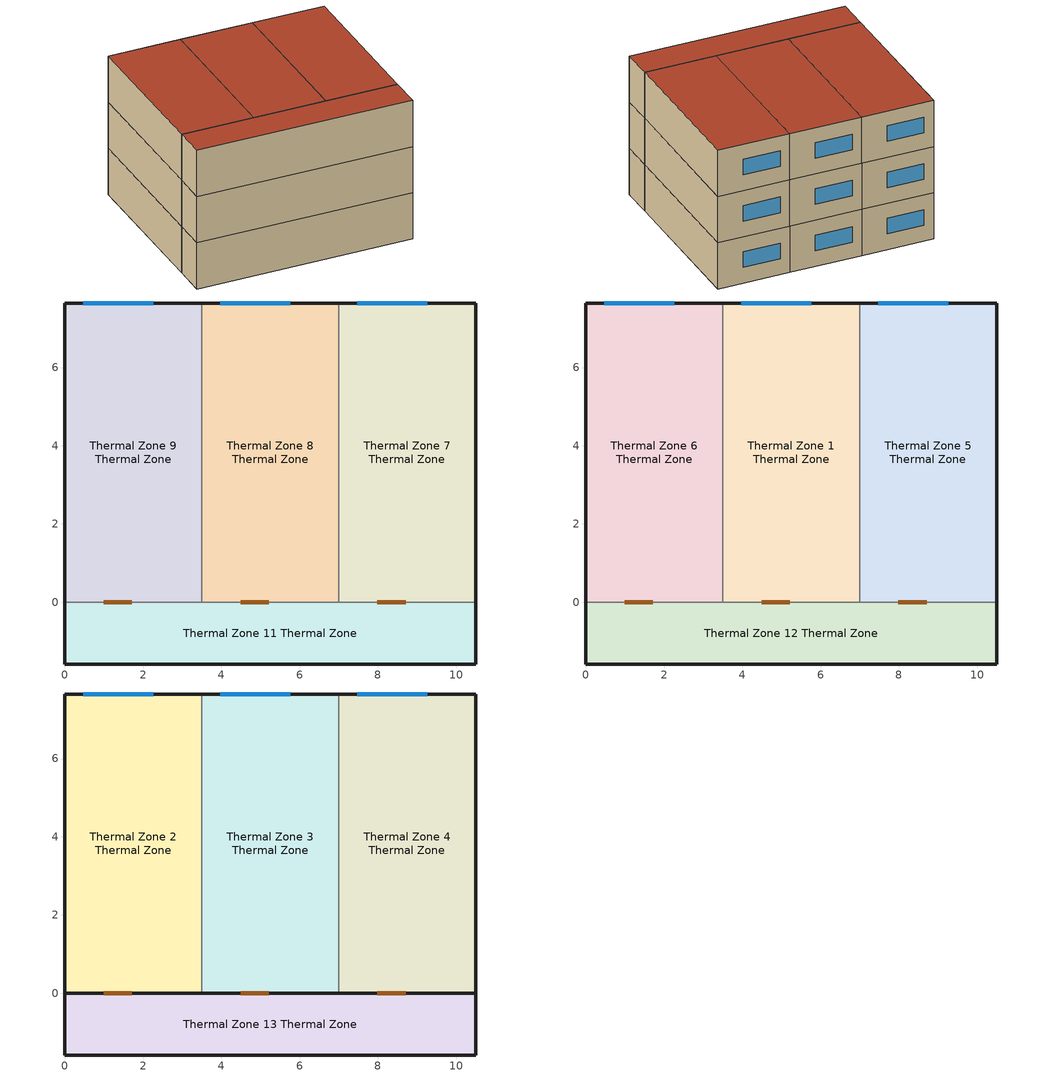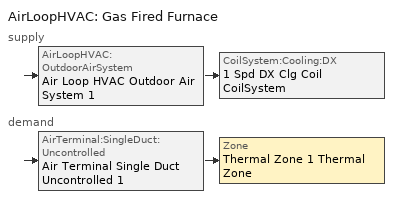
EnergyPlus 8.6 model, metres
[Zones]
Thermal Zone 11 Thermal Zone
 floor ground (ExtSlabCarpet 4in ClimateZone 1-8): 10.5,0 10.5,-1.58 0,-1.58 0,0 z0
 wall outside (ASHRAE 189.1-2009 ExtWall Mass ClimateZone 5): 0,0 0,-1.58 10.5,-1.58 z0:2.35
 wall outside (Interior Wall): 10.5,-1.58 10.5,0 z0:2.35
 wall to Thermal Zone 9 Thermal Zone (Interior Wall): 3.5,0 0,0 z0:2.35
 wall to Thermal Zone 8 Thermal Zone (Interior Wall): 7,0 3.5,0 z0:2.35
 wall to Thermal Zone 7 Thermal Zone (Interior Wall): 10.5,0 7,0 z0:2.35
 door inside (Interior Door): 1.71,0 0.99,0 z0:1.76
 door inside (Exterior Door Reversed): 5.21,0 4.49,0 / 8.71,0 7.99,0 z0:1.76
Thermal Zone 7 Thermal Zone
 floor ground (ExtSlabCarpet 4in ClimateZone 1-8): 10.5,7.65 10.5,0 7,0 7,7.65 z0
 wall outside (ASHRAE 189.1-2009 ExtWall Mass ClimateZone 1): 10.5,0 10.5,7.65 7,7.65 z0:2.35
 wall to Thermal Zone 8 Thermal Zone (Interior Wall): 7,7.65 7,0 z0:2.35
 window (ASHRAE 189.1-2009 ExtWindow ClimateZone 1): 9.26,7.65 7.47,7.65 z0.8:1.59
Thermal Zone 8 Thermal Zone
 floor ground (ExtSlabCarpet 4in ClimateZone 1-8): 7,7.65 7,0 3.5,0 3.5,7.65 z0
 wall outside (ASHRAE 189.1-2009 ExtWall Mass ClimateZone 1): 7,7.65 3.5,7.65 z0:2.35
 wall to Thermal Zone 9 Thermal Zone (Interior Wall): 3.5,7.65 3.5,0 z0:2.35
 window (ASHRAE 189.1-2009 ExtWindow ClimateZone 1): 5.76,7.65 3.97,7.65 z0.8:1.59
Thermal Zone 9 Thermal Zone
 floor ground (ExtSlabCarpet 4in ClimateZone 1-8): 3.5,7.65 3.5,0 0,0 0,7.65 z0
 wall outside (ASHRAE 189.1-2009 ExtWall Mass ClimateZone 1): 3.5,7.65 0,7.65 0,0 z0:2.35
 window (ASHRAE 189.1-2009 ExtWindow ClimateZone 1): 2.26,7.65 0.47,7.65 z0.8:1.59
Thermal Zone 1 Thermal Zone
 floor to Thermal Zone 8 Thermal Zone (Interior Floor): 7,7.65 7,0 3.5,0 3.5,7.65 z2.35
 wall outside (ASHRAE 189.1-2009 ExtWall Mass ClimateZone 1): 7,7.65 3.5,7.65 z2.35:4.7
 wall to Thermal Zone 6 Thermal Zone (Interior Wall): 3.5,7.65 3.5,0 z2.35:4.7
 wall to Thermal Zone 5 Thermal Zone (Interior Wall): 7,0 7,7.65 z2.35:4.7
 wall to Thermal Zone 12 Thermal Zone (Interior Wall): 3.5,0 7,0 z2.35:4.7
 window (ASHRAE 189.1-2009 ExtWindow ClimateZone 1): 5.76,7.65 3.97,7.65 z3.15:3.94
 door inside (Exterior Door): 4.49,0 5.21,0 z2.35:4.11
Thermal Zone 12 Thermal Zone
 floor to Thermal Zone 11 Thermal Zone (Interior Floor): 10.5,0 10.5,-1.58 0,-1.58 0,0 z2.35
 wall outside (ASHRAE 189.1-2009 ExtWall Mass ClimateZone 5): 0,0 0,-1.58 10.5,-1.58 10.5,0 z2.35:4.7
 wall to Thermal Zone 6 Thermal Zone (Interior Wall): 3.5,0 0,0 z2.35:4.7
 wall to Thermal Zone 5 Thermal Zone (Interior Wall): 10.5,0 7,0 z2.35:4.7
 door inside (Interior Door): 1.71,0 0.99,0 z2.35:4.11
 door inside (Exterior Door Reversed): 8.71,0 7.99,0 z2.35:4.11
Thermal Zone 5 Thermal Zone
 floor to Thermal Zone 7 Thermal Zone (Interior Floor): 10.5,7.65 10.5,0 7,0 7,7.65 z2.35
 wall outside (ASHRAE 189.1-2009 ExtWall Mass ClimateZone 1): 10.5,7.65 7,7.65 z2.35:4.7
 wall outside (Interior Wall): 10.5,0 10.5,7.65 z2.35:4.7
 window (ASHRAE 189.1-2009 ExtWindow ClimateZone 1): 9.26,7.65 7.47,7.65 z3.15:3.94
Thermal Zone 6 Thermal Zone
 floor to Thermal Zone 9 Thermal Zone (Interior Floor): 3.5,7.65 3.5,0 0,0 0,7.65 z2.35
 wall outside (ASHRAE 189.1-2009 ExtWall Mass ClimateZone 5): 3.5,7.65 0,7.65 0,0 z2.35:4.7
 window (ASHRAE 189.1-2009 ExtWindow ClimateZone 4-5): 2.26,7.65 0.47,7.65 z3.15:3.94
Thermal Zone 13 Thermal Zone
 floor to Thermal Zone 12 Thermal Zone (Interior Floor): 10.5,0 10.5,-1.58 0,-1.58 0,0 z4.7
 wall outside (ASHRAE 189.1-2009 ExtWall Mass ClimateZone 5): 0,0 0,-1.58 10.5,-1.58 10.5,0 z4.7:7.05
 wall outside (Interior Wall): 10.5,0 0,0 z4.7:7.05
 wall to Thermal Zone 2 Thermal Zone (Interior Wall): 3.5,0 0,0 z4.7:7.05
 wall to Thermal Zone 3 Thermal Zone (Interior Wall): 7,0 3.5,0 z4.7:7.05
 wall to Thermal Zone 4 Thermal Zone (ASHRAE 189.1-2009 ExtWall Mass ClimateZone 1 Reversed): 10.5,0 7,0 z4.7:7.05
 door inside (Interior Door): 1.71,0 0.99,0 z4.7:6.46
 door inside (Exterior Door Reversed): 5.21,0 4.49,0 / 8.71,0 7.99,0 z4.7:6.46
 roof outside (Interior Ceiling): 10.5,-1.58 10.5,0 0,0 0,-1.58 z7.05
Thermal Zone 2 Thermal Zone
 floor to Thermal Zone 6 Thermal Zone (Interior Floor): 3.5,7.65 3.5,0 0,0 0,7.65 z4.7
 wall outside (ASHRAE 189.1-2009 ExtWall Mass ClimateZone 1): 3.5,7.65 0,7.65 0,0 z4.7:7.05
 wall to Thermal Zone 3 Thermal Zone (Interior Wall): 3.5,0 3.5,7.65 z4.7:7.05
 window (ASHRAE 189.1-2009 ExtWindow ClimateZone 1): 2.26,7.65 0.47,7.65 z5.5:6.29
 roof outside (Interior Ceiling): 3.5,0 3.5,7.65 0,7.65 0,0 z7.05
Thermal Zone 3 Thermal Zone
 floor to Thermal Zone 1 Thermal Zone (Interior Floor): 7,7.65 7,0 3.5,0 3.5,7.65 z4.7
 wall outside (ASHRAE 189.1-2009 ExtWall Mass ClimateZone 1): 7,7.65 3.5,7.65 z4.7:7.05
 wall to Thermal Zone 4 Thermal Zone (Interior Wall): 7,0 7,7.65 z4.7:7.05
 window (ASHRAE 189.1-2009 ExtWindow ClimateZone 1): 5.76,7.65 3.97,7.65 z5.5:6.29
 roof outside (Interior Ceiling): 7,0 7,7.65 3.5,7.65 3.5,0 z7.05
Thermal Zone 4 Thermal Zone
 floor to Thermal Zone 5 Thermal Zone (Interior Floor): 10.5,7.65 10.5,0 7,0 7,7.65 z4.7
 wall outside (ASHRAE 189.1-2009 ExtWall Mass ClimateZone 1): 10.5,0 10.5,7.65 7,7.65 z4.7:7.05
 window (ASHRAE 189.1-2009 ExtWindow ClimateZone 1): 9.26,7.65 7.47,7.65 z5.5:6.29
 roof outside (Interior Ceiling): 10.5,0 10.5,7.65 7,7.65 7,0 z7.05
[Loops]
AirLoopHVAC 'Gas Fired Furnace'
 supply: AirLoopHVAC:OutdoorAirSystem 'Air Loop HVAC Outdoor Air System 1' > CoilSystem:Cooling:DX '1 Spd DX Clg Coil CoilSystem'
 demand: AirTerminal:SingleDuct:Uncontrolled 'Air Terminal Single Duct Uncontrolled 1' > Zone 'Thermal Zone 1 Thermal Zone'
[Building]
Building 1
[Site:Location]
TAIPEI: Latitude {deg}=25.07; Longitude {deg}=121.55; Time Zone {hr}=8; Elevation {m}=6
[SizingPeriod:DesignDay] Day of Month=21; Dry-Bulb Temperature Range Modifier Type=DefaultMultipliers; Barometric Pressure {Pa}=101253; Rain Indicator=No; Snow Indicator=No; Daylight Saving Time Indicator=No
Name | Month | Day Type | Maximum Dry-Bulb Temperature {C} | Daily Dry-Bulb Temperature Range {deltaC} | Humidity Condition Type | Wetbulb or DewPoint at Maximum Dry-Bulb {C} | Wind Speed {m/s} | Wind Direction {deg} | Solar Model Indicator | ASHRAE Clear Sky Optical Depth for Beam Irradiance (taub) | ASHRAE Clear Sky Optical Depth for Diffuse Irradiance (taud) | Enthalpy at Maximum Dry-Bulb {J/kg} | Sky Clearness
TAIPEI Ann Clg .4% Condns DB=>MWB | 7 | SummerDesignDay | 34.9 | 7.2 | Wetbulb | 26.8 | 5 | 270 | ASHRAETau | 0.538 | 1.93
TAIPEI Ann Clg .4% Condns DP=>MDB | 7 | SummerDesignDay | 30.5 | 7.2 | Dewpoint | 27 | 5 | 270 | ASHRAETau | 0.538 | 1.93
TAIPEI Ann Clg .4% Condns Enth=>MDB | 7 | SummerDesignDay | 32.9 | 7.2 | Enthalpy |  | 5 | 270 | ASHRAETau | 0.538 | 1.93 | 89800
TAIPEI Ann Clg .4% Condns WB=>MDB | 7 | SummerDesignDay | 32.7 | 7.2 | Wetbulb | 28 | 5 | 270 | ASHRAETau | 0.538 | 1.93
TAIPEI Ann Htg 99.6% Condns DB | 1 | WinterDesignDay | 9 | 0 | Wetbulb | 9 | 1.8 | 90 | ASHRAEClearSky |  |  |  | 0
TAIPEI Ann Htg Wind 99.6% Condns WS=>MCDB | 1 | WinterDesignDay | 17.3 | 0 | Wetbulb | 17.3 | 9 | 90 | ASHRAEClearSky |  |  |  | 0
TAIPEI Ann Hum_n 99.6% Condns DP=>MCDB | 1 | WinterDesignDay | 11.4 | 0 | Dewpoint | 3.8 | 1.8 | 90 | ASHRAEClearSky |  |  |  | 0
[Material] Thermal Absorptance=0.9
Name | Roughness | Thickness {m} | Conductivity {W/m-K} | Density {kg/m3} | Specific Heat {J/kg-K} | Solar Absorptance | Visible Absorptance
1/2IN Gypsum | Smooth | 0.0127 | 0.16 | 784.9 | 830 | 0.4 | 0.4
1IN Stucco | Smooth | 0.0253 | 0.6918 | 1858 | 837 | 0.92 | 0.92
8IN Concrete HW | MediumRough | 0.2033 | 1.7296 | 2243 | 837 | 0.65 | 0.65
F08 Metal surface | Smooth | 0.0008 | 45.28 | 7824 | 500 | 0.7 | 0.7
F16 Acoustic tile | MediumSmooth | 0.0191 | 0.06 | 368 | 590 | 0.3 | 0.3
G01a 19mm gypsum board | MediumSmooth | 0.019 | 0.16 | 800 | 1090 | 0.4 | 0.4
G05 25mm wood | MediumSmooth | 0.0254 | 0.15 | 608 | 1630 | 0.5 | 0.5
I01 25mm insulation board | MediumRough | 0.0254 | 0.03 | 43 | 1210 | 0.6 | 0.6
M11 100mm lightweight concrete | MediumRough | 0.1016 | 0.53 | 1280 | 840 | 0.5 | 0.5
MAT-CC05 4 HW CONCRETE | Rough | 0.1016 | 1.311 | 2240 | 836.8 | 0.85 | 0.85
Wall Insulation [31] | MediumRough | 0.0337 | 0.0432 | 91 | 837 | 0.5 | 0.5
Wall Insulation [40] | MediumRough | 0.0794 | 0.0432 | 91 | 837 | 0.5 | 0.5
[Material:AirGap]
Name | Thermal Resistance {m2-K/W}
F04 Wall air space resistance | 0.15
F05 Ceiling air space resistance | 0.18
[Material:NoMass]
CP02 CARPET PAD: Roughness=Smooth; Thermal Resistance {m2-K/W}=0.1; Thermal Absorptance=0.9; Solar Absorptance=0.8; Visible Absorptance=0.8
[WindowMaterial:Glazing] Optical Data Type=SpectralAverage; Thickness {m}=0.003; Back Side Solar Reflectance at Normal Incidence=0; Back Side Visible Reflectance at Normal Incidence=0; Infrared Transmittance at Normal Incidence=0; Dirt Correction Factor for Solar and Visible Transmittance=1; Solar Diffusing=No
Name | Solar Transmittance at Normal Incidence | Front Side Solar Reflectance at Normal Incidence | Visible Transmittance at Normal Incidence | Front Side Visible Reflectance at Normal Incidence | Front Side Infrared Hemispherical Emissivity | Back Side Infrared Hemispherical Emissivity | Conductivity {W/m-K}
Theoretical Glass [167] | 0.2374 | 0.7126 | 0.2512 | 0.6988 | 0.985 | 0.985 | 2.1073
Theoretical Glass [207] | 0.3311 | 0.6189 | 0.44 | 0.51 | 0.9 | 0.9 | 0.0133
[Construction]
ASHRAE 189.1-2009 ExtWall Mass ClimateZone 1: 1IN Stucco, 8IN Concrete HW, Wall Insulation [31], 1/2IN Gypsum
ASHRAE 189.1-2009 ExtWall Mass ClimateZone 1 Reversed: 1/2IN Gypsum, Wall Insulation [31], 8IN Concrete HW, 1IN Stucco
ASHRAE 189.1-2009 ExtWall Mass ClimateZone 5: 1IN Stucco, 8IN Concrete HW, Wall Insulation [40], 1/2IN Gypsum
ASHRAE 189.1-2009 ExtWindow ClimateZone 1: Theoretical Glass [167]
ASHRAE 189.1-2009 ExtWindow ClimateZone 4-5: Theoretical Glass [207]
Exterior Door: F08 Metal surface, I01 25mm insulation board
Exterior Door Reversed: I01 25mm insulation board, F08 Metal surface
ExtSlabCarpet 4in ClimateZone 1-8: MAT-CC05 4 HW CONCRETE, CP02 CARPET PAD
Interior Ceiling: M11 100mm lightweight concrete, F05 Ceiling air space resistance, F16 Acoustic tile
Interior Door: G05 25mm wood
Interior Floor: F16 Acoustic tile, F05 Ceiling air space resistance, M11 100mm lightweight concrete
Interior Wall: G01a 19mm gypsum board, F04 Wall air space resistance, G01a 19mm gypsum board
[Zone]
Thermal Zone 1 Thermal Zone; Thermal Zone 11 Thermal Zone; Thermal Zone 12 Thermal Zone; Thermal Zone 13 Thermal Zone; Thermal Zone 2 Thermal Zone; Thermal Zone 3 Thermal Zone; Thermal Zone 4 Thermal Zone; Thermal Zone 5 Thermal Zone; Thermal Zone 6 Thermal Zone; Thermal Zone 7 Thermal Zone; Thermal Zone 8 Thermal Zone; Thermal Zone 9 Thermal Zone
[ZoneInfiltration:DesignFlowRate] Design Flow Rate Calculation Method=Flow/ExteriorArea; Flow per Exterior Surface Area {m3/s-m2}=0.00030226
Name | Zone or ZoneList | Schedule
189.1-2009 - Office - IT_Room - CZ1-3 Infiltration 2 | Thermal Zone 1 Thermal Zone | Office Infil Quarter On 1
189.1-2009 - Office - IT_Room - CZ1-3 Infiltration 9 | Thermal Zone 2 Thermal Zone | Office Infil Quarter On 3
189.1-2009 - Office - IT_Room - CZ1-3 Infiltration 10 | Thermal Zone 3 Thermal Zone | Office Infil Quarter On 4
189.1-2009 - Office - IT_Room - CZ1-3 Infiltration 7 | Thermal Zone 4 Thermal Zone | Office Infil Quarter On 5
189.1-2009 - Office - IT_Room - CZ1-3 Infiltration 8 | Thermal Zone 5 Thermal Zone | Office Infil Quarter On 6
189.1-2009 - Office - IT_Room - CZ1-3 Infiltration 11 | Thermal Zone 6 Thermal Zone | Office Infil Quarter On 7
189.1-2009 - Office - IT_Room - CZ1-3 Infiltration 5 | Thermal Zone 7 Thermal Zone | Office Infil Quarter On 8
189.1-2009 - Office - IT_Room - CZ1-3 Infiltration 4 | Thermal Zone 8 Thermal Zone | Office Infil Quarter On 9
189.1-2009 - Office - IT_Room - CZ1-3 Infiltration 3 | Thermal Zone 9 Thermal Zone | Office Infil Quarter On 10
[ZoneInfiltration:EffectiveLeakageArea] Effective Air Leakage Area {cm2}=100; Stack Coefficient=0.1; Wind Coefficient=0.1
Name | Zone | Schedule
Space Infiltration Effective Leakage Area 1 | Thermal Zone 1 Thermal Zone | Office Infil Quarter On 1
Space Infiltration Effective Leakage Area 8 | Thermal Zone 2 Thermal Zone | Office Infil Quarter On 3
Space Infiltration Effective Leakage Area 9 | Thermal Zone 3 Thermal Zone | Office Infil Quarter On 4
Space Infiltration Effective Leakage Area 6 | Thermal Zone 4 Thermal Zone | Office Infil Quarter On 5
Space Infiltration Effective Leakage Area 7 | Thermal Zone 5 Thermal Zone | Office Infil Quarter On 6
Space Infiltration Effective Leakage Area 10 | Thermal Zone 6 Thermal Zone | Office Infil Quarter On 7
Space Infiltration Effective Leakage Area 4 | Thermal Zone 7 Thermal Zone | Office Infil Quarter On 8
Space Infiltration Effective Leakage Area 3 | Thermal Zone 8 Thermal Zone | Office Infil Quarter On 9
Space Infiltration Effective Leakage Area 2 | Thermal Zone 9 Thermal Zone | Office Infil Quarter On 10
[AirTerminal:SingleDuct:Uncontrolled]
Air Terminal Single Duct Uncontrolled 1: Availability Schedule=Always On Discrete; Maximum Air Flow Rate {m3/s}=AutoSize
[Zone equipment]
Thermal Zone 1 Thermal Zone: Air Terminal Single Duct Uncontrolled 1
[Sizing:Zone]
Thermal Zone 1 Thermal Zone: Zone Cooling Design Supply Air Temperature Input Method=SupplyAirTemperature; Zone Cooling Design Supply Air Temperature {C}=14; Zone Cooling Design Supply Air Temperature Difference {deltaC}=11.11; Zone Heating Design Supply Air Temperature Input Method=SupplyAirTemperature; Zone Heating Design Supply Air Temperature {C}=40; Zone Heating Design Supply Air Temperature Difference {deltaC}=11.11; Zone Cooling Design Supply Air Humidity Ratio {kgWater/kgDryAir}=0.0085; Zone Heating Design Supply Air Humidity Ratio {kgWater/kgDryAir}=0.008; Design Specification Outdoor Air Object=189.1-2009 - Office - IT_Room - CZ1-3 Ventilation; Cooling Design Air Flow Method=DesignDay; Cooling Design Air Flow Rate {m3/s}=0; Cooling Minimum Air Flow per Zone Floor Area {m3/s-m2}=0.000762; Cooling Minimum Air Flow {m3/s}=0; Cooling Minimum Air Flow Fraction=0; Heating Design Air Flow Method=DesignDay; Heating Design Air Flow Rate {m3/s}=0; Heating Maximum Air Flow per Zone Floor Area {m3/s-m2}=0.002032; Heating Maximum Air Flow {m3/s}=0.141576; Heating Maximum Air Flow Fraction=0.3; Design Specification Zone Air Distribution Object=Thermal Zone 1 Thermal Zone Design Spec Zone Air Dist; Account for Dedicated Outdoor Air System=No
[DesignSpecification:ZoneAirDistribution]
Thermal Zone 1 Thermal Zone Design Spec Zone Air Dist: Zone Air Distribution Effectiveness in Cooling Mode=1; Zone Air Distribution Effectiveness in Heating Mode=1
[Controller:MechanicalVentilation]
Controller Mechanical Ventilation 1: Availability Schedule=Always On Discrete; Demand Controlled Ventilation=No; System Outdoor Air Method=ZoneSum; Zone Name 1=Thermal Zone 1 Thermal Zone; Design Specification Outdoor Air Object Name 1=189.1-2009 - Office - IT_Room - CZ1-3 Ventilation; Design Specification Zone Air Distribution Object Name 1=Thermal Zone 1 Thermal Zone Design Spec Zone Air Dist
[DesignSpecification:OutdoorAir]
189.1-2009 - Office - IT_Room - CZ1-3 Ventilation: Outdoor Air Method=Sum; Outdoor Air Flow per Person {m3/s-person}=0; Outdoor Air Flow per Zone Floor Area {m3/s-m2}=0.000254; Outdoor Air Flow per Zone {m3/s}=0; Outdoor Air Flow Air Changes per Hour {1/hr}=0
[AirLoopHVAC]
Gas Fired Furnace: Design Supply Air Flow Rate {m3/s}=AutoSize
[Sizing:System]
Gas Fired Furnace: Type of Load to Size On=Sensible; Design Outdoor Air Flow Rate {m3/s}=Autosize; Central Heating Maximum System Air Flow Ratio=1; Preheat Design Temperature {C}=7; Preheat Design Humidity Ratio {kgWater/kgDryAir}=0.008; Precool Design Temperature {C}=12.8; Precool Design Humidity Ratio {kgWater/kgDryAir}=0.008; Central Cooling Design Supply Air Temperature {C}=12.8; Central Heating Design Supply Air Temperature {C}=40; Type of Zone Sum to Use=NonCoincident; 100% Outdoor Air in Cooling=Yes; 100% Outdoor Air in Heating=Yes; Central Cooling Design Supply Air Humidity Ratio {kgWater/kgDryAir}=0.0085; Central Heating Design Supply Air Humidity Ratio {kgWater/kgDryAir}=0.008; Cooling Supply Air Flow Rate Method=DesignDay; Cooling Supply Air Flow Rate {m3/s}=0; Cooling Supply Air Flow Rate Per Floor Area {m3/s-m2}=0.00996765; Cooling Fraction of Autosized Cooling Supply Air Flow Rate=1; Cooling Supply Air Flow Rate Per Unit Cooling Capacity {m3/s-W}=3.94755e-05; Heating Supply Air Flow Rate Method=DesignDay; Heating Supply Air Flow Rate {m3/s}=0; Heating Supply Air Flow Rate Per Floor Area {m3/s-m2}=0.00996765; Heating Fraction of Autosized Heating Supply Air Flow Rate=1; Heating Fraction of Autosized Cooling Supply Air Flow Rate=1; Heating Supply Air Flow Rate Per Unit Heating Capacity {m3/s-W}=3.15882e-05; System Outdoor Air Method=ZoneSum; Zone Maximum Outdoor Air Fraction=1; Cooling Design Capacity Method=CoolingDesignCapacity; Cooling Design Capacity {W}=Autosize; Cooling Design Capacity Per Floor Area {W/m2}=234.7; Fraction of Autosized Cooling Design Capacity=1; Heating Design Capacity Method=HeatingDesignCapacity; Heating Design Capacity {W}=Autosize; Heating Design Capacity Per Floor Area {W/m2}=157; Fraction of Autosized Heating Design Capacity=1; Central Cooling Capacity Control Method=OnOff
[AvailabilityManager:Scheduled] Schedule=Always On Discrete
Gas Fired Furnace Availability Manager; Air Loop HVAC Outdoor Air System 1 Availability Manager
[Controller:OutdoorAir]
Controller Outdoor Air 1: Minimum Outdoor Air Flow Rate {m3/s}=Autosize; Maximum Outdoor Air Flow Rate {m3/s}=Autosize; Economizer Control Type=NoEconomizer; Economizer Control Action Type=ModulateFlow; Economizer Maximum Limit Dry-Bulb Temperature {C}=28; Economizer Maximum Limit Enthalpy {J/kg}=64000; Economizer Minimum Limit Dry-Bulb Temperature {C}=-100; Lockout Type=NoLockout; Minimum Limit Type=FixedMinimum; Mechanical Ventilation Controller=Controller Mechanical Ventilation 1; High Humidity Control=No; Control High Indoor Humidity Based on Outdoor Humidity Ratio=Yes; Heat Recovery Bypass Control Type=BypassWhenWithinEconomizerLimits
[SetpointManager:SingleZone:Reheat] Control Variable=Temperature; Minimum Supply Air Temperature {C}=-99; Maximum Supply Air Temperature {C}=99; Control Zone=Thermal Zone 1 Thermal Zone
Node 9 OS Default SPM; Setpoint Manager Single Zone Reheat 1
[CoilSystem:Cooling:DX]
1 Spd DX Clg Coil CoilSystem: Availability Schedule=Always On Discrete 1; Cooling Coil=1 Spd DX Clg Coil
[Coil:Cooling:DX:SingleSpeed]
1 Spd DX Clg Coil: Availability Schedule=Always On Discrete 1; Gross Rated Total Cooling Capacity {W}=Autosize; Gross Rated Sensible Heat Ratio=Autosize; Gross Rated Cooling COP {W/W}=3; Rated Air Flow Rate {m3/s}=Autosize; Rated Evaporator Fan Power Per Volume Flow Rate {W/(m3/s)}=773.3; Total Cooling Capacity Function of Temperature Curve=OS:Curve:Biquadratic 1; Total Cooling Capacity Function of Flow Fraction Curve=OS:Curve:Quadratic 1; Energy Input Ratio Function of Temperature Curve=OS:Curve:Biquadratic 2; Energy Input Ratio Function of Flow Fraction Curve=OS:Curve:Quadratic 2; Part Load Fraction Correlation Curve=OS:Curve:Quadratic 3; Condenser Type=AirCooled; Evaporative Condenser Effectiveness=0; Crankcase Heater Capacity {W}=0; Maximum Outdoor Dry-Bulb Temperature for Crankcase Heater Operation {C}=0; Basin Heater Capacity {W/K}=0; Basin Heater Setpoint Temperature {C}=10
[SetpointManager:MixedAir]
Mixed Air Temp 1: Control Variable=Temperature
[Schedule:Constant] Hourly Value=1
Always On Discrete; Always On Discrete 1
[Schedule:Day:Interval]
Office Infil Quarter On Default Schedule 1; Office Infil Quarter On Default Schedule 10; Office Infil Quarter On Default Schedule 3; Office Infil Quarter On Default Schedule 4; Office Infil Quarter On Default Schedule 5; Office Infil Quarter On Default Schedule 6; Office Infil Quarter On Default Schedule 7; Office Infil Quarter On Default Schedule 8; Office Infil Quarter On Default Schedule 9; Office Infil Quarter On Summer Design Day 1; Office Infil Quarter On Summer Design Day 10; Office Infil Quarter On Summer Design Day 3; Office Infil Quarter On Summer Design Day 4; Office Infil Quarter On Summer Design Day 5; Office Infil Quarter On Summer Design Day 6; Office Infil Quarter On Summer Design Day 7; Office Infil Quarter On Summer Design Day 8; Office Infil Quarter On Summer Design Day 9: No, 06:00, 1, 22:00, 0.25, 24:00, 1
Office Infil Quarter On Rule 1 Day Schedule 1; Office Infil Quarter On Rule 1 Day Schedule 10; Office Infil Quarter On Rule 1 Day Schedule 3; Office Infil Quarter On Rule 1 Day Schedule 4; Office Infil Quarter On Rule 1 Day Schedule 5; Office Infil Quarter On Rule 1 Day Schedule 6; Office Infil Quarter On Rule 1 Day Schedule 7; Office Infil Quarter On Rule 1 Day Schedule 8; Office Infil Quarter On Rule 1 Day Schedule 9: No, 24:00, 1
Office Infil Quarter On Rule 2 Day Schedule 1; Office Infil Quarter On Rule 2 Day Schedule 10; Office Infil Quarter On Rule 2 Day Schedule 3; Office Infil Quarter On Rule 2 Day Schedule 4; Office Infil Quarter On Rule 2 Day Schedule 5; Office Infil Quarter On Rule 2 Day Schedule 6; Office Infil Quarter On Rule 2 Day Schedule 7; Office Infil Quarter On Rule 2 Day Schedule 8; Office Infil Quarter On Rule 2 Day Schedule 9; Office Infil Quarter On Winter Design Day 1; Office Infil Quarter On Winter Design Day 10; Office Infil Quarter On Winter Design Day 3; Office Infil Quarter On Winter Design Day 4; Office Infil Quarter On Winter Design Day 5; Office Infil Quarter On Winter Design Day 6; Office Infil Quarter On Winter Design Day 7; Office Infil Quarter On Winter Design Day 8; Office Infil Quarter On Winter Design Day 9: No, 06:00, 1, 18:00, 0.25, 24:00, 1
[Schedule:Week:Daily]
Schedule:Week:Daily {c3227c67-b4ef-4e39-a50d-be6697b2ad5d}: Office Infil Quarter On Default Schedule 1, Office Infil Quarter On Default Schedule 1, Office Infil Quarter On Default Schedule 1, Office Infil Quarter On Default Schedule 1, Office Infil Quarter On Default Schedule 1, Office Infil Quarter On Default Schedule 1, Office Infil Quarter On Rule 2 Day Schedule 1, Office Infil Quarter On Default Schedule 1, Office Infil Quarter On Summer Design Day 1, Office Infil Quarter On Winter Design Day 1, Office Infil Quarter On Default Schedule 1, Office Infil Quarter On Default Schedule 1
Schedule:Week:Daily {c5bc2d1b-b9fb-4e26-9129-534050f88d73}: Office Infil Quarter On Rule 1 Day Schedule 1, Office Infil Quarter On Default Schedule 1, Office Infil Quarter On Default Schedule 1, Office Infil Quarter On Default Schedule 1, Office Infil Quarter On Default Schedule 1, Office Infil Quarter On Default Schedule 1, Office Infil Quarter On Rule 2 Day Schedule 1, Office Infil Quarter On Default Schedule 1, Office Infil Quarter On Summer Design Day 1, Office Infil Quarter On Winter Design Day 1, Office Infil Quarter On Default Schedule 1, Office Infil Quarter On Default Schedule 1
Schedule:Week:Daily {37f00e9b-1cac-4fcf-a134-9d410f942a6d}: Office Infil Quarter On Default Schedule 10, Office Infil Quarter On Default Schedule 10, Office Infil Quarter On Default Schedule 10, Office Infil Quarter On Default Schedule 10, Office Infil Quarter On Default Schedule 10, Office Infil Quarter On Default Schedule 10, Office Infil Quarter On Rule 2 Day Schedule 10, Office Infil Quarter On Default Schedule 10, Office Infil Quarter On Summer Design Day 10, Office Infil Quarter On Winter Design Day 10, Office Infil Quarter On Default Schedule 10, Office Infil Quarter On Default Schedule 10
Schedule:Week:Daily {83cac8d3-2ef8-41bf-b7c0-b10590a4635b}: Office Infil Quarter On Rule 1 Day Schedule 10, Office Infil Quarter On Default Schedule 10, Office Infil Quarter On Default Schedule 10, Office Infil Quarter On Default Schedule 10, Office Infil Quarter On Default Schedule 10, Office Infil Quarter On Default Schedule 10, Office Infil Quarter On Rule 2 Day Schedule 10, Office Infil Quarter On Default Schedule 10, Office Infil Quarter On Summer Design Day 10, Office Infil Quarter On Winter Design Day 10, Office Infil Quarter On Default Schedule 10, Office Infil Quarter On Default Schedule 10
Schedule:Week:Daily {4b63d855-a4eb-4a5d-b6c8-dc7b05a86729}: Office Infil Quarter On Default Schedule 3, Office Infil Quarter On Default Schedule 3, Office Infil Quarter On Default Schedule 3, Office Infil Quarter On Default Schedule 3, Office Infil Quarter On Default Schedule 3, Office Infil Quarter On Default Schedule 3, Office Infil Quarter On Rule 2 Day Schedule 3, Office Infil Quarter On Default Schedule 3, Office Infil Quarter On Summer Design Day 3, Office Infil Quarter On Winter Design Day 3, Office Infil Quarter On Default Schedule 3, Office Infil Quarter On Default Schedule 3
Schedule:Week:Daily {546c5d76-781a-4e12-9e52-0bd74f9d3ac6}: Office Infil Quarter On Rule 1 Day Schedule 3, Office Infil Quarter On Default Schedule 3, Office Infil Quarter On Default Schedule 3, Office Infil Quarter On Default Schedule 3, Office Infil Quarter On Default Schedule 3, Office Infil Quarter On Default Schedule 3, Office Infil Quarter On Rule 2 Day Schedule 3, Office Infil Quarter On Default Schedule 3, Office Infil Quarter On Summer Design Day 3, Office Infil Quarter On Winter Design Day 3, Office Infil Quarter On Default Schedule 3, Office Infil Quarter On Default Schedule 3
Schedule:Week:Daily {ae4c09ac-17c8-4b75-b4e7-9571b6d81fc1}: Office Infil Quarter On Default Schedule 4, Office Infil Quarter On Default Schedule 4, Office Infil Quarter On Default Schedule 4, Office Infil Quarter On Default Schedule 4, Office Infil Quarter On Default Schedule 4, Office Infil Quarter On Default Schedule 4, Office Infil Quarter On Rule 2 Day Schedule 4, Office Infil Quarter On Default Schedule 4, Office Infil Quarter On Summer Design Day 4, Office Infil Quarter On Winter Design Day 4, Office Infil Quarter On Default Schedule 4, Office Infil Quarter On Default Schedule 4
Schedule:Week:Daily {0331c052-3870-46d1-9653-3aff8e55cbff}: Office Infil Quarter On Rule 1 Day Schedule 4, Office Infil Quarter On Default Schedule 4, Office Infil Quarter On Default Schedule 4, Office Infil Quarter On Default Schedule 4, Office Infil Quarter On Default Schedule 4, Office Infil Quarter On Default Schedule 4, Office Infil Quarter On Rule 2 Day Schedule 4, Office Infil Quarter On Default Schedule 4, Office Infil Quarter On Summer Design Day 4, Office Infil Quarter On Winter Design Day 4, Office Infil Quarter On Default Schedule 4, Office Infil Quarter On Default Schedule 4
Schedule:Week:Daily {b92441a4-f548-4a16-9775-528600559bd4}: Office Infil Quarter On Default Schedule 5, Office Infil Quarter On Default Schedule 5, Office Infil Quarter On Default Schedule 5, Office Infil Quarter On Default Schedule 5, Office Infil Quarter On Default Schedule 5, Office Infil Quarter On Default Schedule 5, Office Infil Quarter On Rule 2 Day Schedule 5, Office Infil Quarter On Default Schedule 5, Office Infil Quarter On Summer Design Day 5, Office Infil Quarter On Winter Design Day 5, Office Infil Quarter On Default Schedule 5, Office Infil Quarter On Default Schedule 5
Schedule:Week:Daily {a613fb0f-dec5-4f34-9c99-8b5582897a34}: Office Infil Quarter On Rule 1 Day Schedule 5, Office Infil Quarter On Default Schedule 5, Office Infil Quarter On Default Schedule 5, Office Infil Quarter On Default Schedule 5, Office Infil Quarter On Default Schedule 5, Office Infil Quarter On Default Schedule 5, Office Infil Quarter On Rule 2 Day Schedule 5, Office Infil Quarter On Default Schedule 5, Office Infil Quarter On Summer Design Day 5, Office Infil Quarter On Winter Design Day 5, Office Infil Quarter On Default Schedule 5, Office Infil Quarter On Default Schedule 5
Schedule:Week:Daily {889bacaa-b3d4-4223-902c-1448668852ea}: Office Infil Quarter On Default Schedule 6, Office Infil Quarter On Default Schedule 6, Office Infil Quarter On Default Schedule 6, Office Infil Quarter On Default Schedule 6, Office Infil Quarter On Default Schedule 6, Office Infil Quarter On Default Schedule 6, Office Infil Quarter On Rule 2 Day Schedule 6, Office Infil Quarter On Default Schedule 6, Office Infil Quarter On Summer Design Day 6, Office Infil Quarter On Winter Design Day 6, Office Infil Quarter On Default Schedule 6, Office Infil Quarter On Default Schedule 6
Schedule:Week:Daily {05164946-a1e9-4ce0-bde3-b950ff5969b0}: Office Infil Quarter On Rule 1 Day Schedule 6, Office Infil Quarter On Default Schedule 6, Office Infil Quarter On Default Schedule 6, Office Infil Quarter On Default Schedule 6, Office Infil Quarter On Default Schedule 6, Office Infil Quarter On Default Schedule 6, Office Infil Quarter On Rule 2 Day Schedule 6, Office Infil Quarter On Default Schedule 6, Office Infil Quarter On Summer Design Day 6, Office Infil Quarter On Winter Design Day 6, Office Infil Quarter On Default Schedule 6, Office Infil Quarter On Default Schedule 6
Schedule:Week:Daily {f39d019e-336a-48e4-bda1-a2193703ef9b}: Office Infil Quarter On Default Schedule 7, Office Infil Quarter On Default Schedule 7, Office Infil Quarter On Default Schedule 7, Office Infil Quarter On Default Schedule 7, Office Infil Quarter On Default Schedule 7, Office Infil Quarter On Default Schedule 7, Office Infil Quarter On Rule 2 Day Schedule 7, Office Infil Quarter On Default Schedule 7, Office Infil Quarter On Summer Design Day 7, Office Infil Quarter On Winter Design Day 7, Office Infil Quarter On Default Schedule 7, Office Infil Quarter On Default Schedule 7
Schedule:Week:Daily {0b922d52-2efd-400e-9c47-058f813bc8cd}: Office Infil Quarter On Rule 1 Day Schedule 7, Office Infil Quarter On Default Schedule 7, Office Infil Quarter On Default Schedule 7, Office Infil Quarter On Default Schedule 7, Office Infil Quarter On Default Schedule 7, Office Infil Quarter On Default Schedule 7, Office Infil Quarter On Rule 2 Day Schedule 7, Office Infil Quarter On Default Schedule 7, Office Infil Quarter On Summer Design Day 7, Office Infil Quarter On Winter Design Day 7, Office Infil Quarter On Default Schedule 7, Office Infil Quarter On Default Schedule 7
Schedule:Week:Daily {dfa29441-5437-47c3-b59b-32f7b6f66a20}: Office Infil Quarter On Default Schedule 8, Office Infil Quarter On Default Schedule 8, Office Infil Quarter On Default Schedule 8, Office Infil Quarter On Default Schedule 8, Office Infil Quarter On Default Schedule 8, Office Infil Quarter On Default Schedule 8, Office Infil Quarter On Rule 2 Day Schedule 8, Office Infil Quarter On Default Schedule 8, Office Infil Quarter On Summer Design Day 8, Office Infil Quarter On Winter Design Day 8, Office Infil Quarter On Default Schedule 8, Office Infil Quarter On Default Schedule 8
Schedule:Week:Daily {43a523b0-46f6-4c21-b8fc-a7d1ffb064dd}: Office Infil Quarter On Rule 1 Day Schedule 8, Office Infil Quarter On Default Schedule 8, Office Infil Quarter On Default Schedule 8, Office Infil Quarter On Default Schedule 8, Office Infil Quarter On Default Schedule 8, Office Infil Quarter On Default Schedule 8, Office Infil Quarter On Rule 2 Day Schedule 8, Office Infil Quarter On Default Schedule 8, Office Infil Quarter On Summer Design Day 8, Office Infil Quarter On Winter Design Day 8, Office Infil Quarter On Default Schedule 8, Office Infil Quarter On Default Schedule 8
Schedule:Week:Daily {741d7fe1-e667-4106-a0d9-1d94e65c8777}: Office Infil Quarter On Default Schedule 9, Office Infil Quarter On Default Schedule 9, Office Infil Quarter On Default Schedule 9, Office Infil Quarter On Default Schedule 9, Office Infil Quarter On Default Schedule 9, Office Infil Quarter On Default Schedule 9, Office Infil Quarter On Rule 2 Day Schedule 9, Office Infil Quarter On Default Schedule 9, Office Infil Quarter On Summer Design Day 9, Office Infil Quarter On Winter Design Day 9, Office Infil Quarter On Default Schedule 9, Office Infil Quarter On Default Schedule 9
Schedule:Week:Daily {2d3171c9-cc67-430f-ac42-40ae7d364383}: Office Infil Quarter On Rule 1 Day Schedule 9, Office Infil Quarter On Default Schedule 9, Office Infil Quarter On Default Schedule 9, Office Infil Quarter On Default Schedule 9, Office Infil Quarter On Default Schedule 9, Office Infil Quarter On Default Schedule 9, Office Infil Quarter On Rule 2 Day Schedule 9, Office Infil Quarter On Default Schedule 9, Office Infil Quarter On Summer Design Day 9, Office Infil Quarter On Winter Design Day 9, Office Infil Quarter On Default Schedule 9, Office Infil Quarter On Default Schedule 9
[Schedule:Year]
Office Infil Quarter On 1: Schedule:Week:Daily {c3227c67-b4ef-4e39-a50d-be6697b2ad5d}, 1, 1, 1, 3, Schedule:Week:Daily {c5bc2d1b-b9fb-4e26-9129-534050f88d73}, 1, 4, 12, 31
Office Infil Quarter On 10: Schedule:Week:Daily {37f00e9b-1cac-4fcf-a134-9d410f942a6d}, 1, 1, 1, 3, Schedule:Week:Daily {83cac8d3-2ef8-41bf-b7c0-b10590a4635b}, 1, 4, 12, 31
Office Infil Quarter On 3: Schedule:Week:Daily {4b63d855-a4eb-4a5d-b6c8-dc7b05a86729}, 1, 1, 1, 3, Schedule:Week:Daily {546c5d76-781a-4e12-9e52-0bd74f9d3ac6}, 1, 4, 12, 31
Office Infil Quarter On 4: Schedule:Week:Daily {ae4c09ac-17c8-4b75-b4e7-9571b6d81fc1}, 1, 1, 1, 3, Schedule:Week:Daily {0331c052-3870-46d1-9653-3aff8e55cbff}, 1, 4, 12, 31
Office Infil Quarter On 5: Schedule:Week:Daily {b92441a4-f548-4a16-9775-528600559bd4}, 1, 1, 1, 3, Schedule:Week:Daily {a613fb0f-dec5-4f34-9c99-8b5582897a34}, 1, 4, 12, 31
Office Infil Quarter On 6: Schedule:Week:Daily {889bacaa-b3d4-4223-902c-1448668852ea}, 1, 1, 1, 3, Schedule:Week:Daily {05164946-a1e9-4ce0-bde3-b950ff5969b0}, 1, 4, 12, 31
Office Infil Quarter On 7: Schedule:Week:Daily {f39d019e-336a-48e4-bda1-a2193703ef9b}, 1, 1, 1, 3, Schedule:Week:Daily {0b922d52-2efd-400e-9c47-058f813bc8cd}, 1, 4, 12, 31
Office Infil Quarter On 8: Schedule:Week:Daily {dfa29441-5437-47c3-b59b-32f7b6f66a20}, 1, 1, 1, 3, Schedule:Week:Daily {43a523b0-46f6-4c21-b8fc-a7d1ffb064dd}, 1, 4, 12, 31
Office Infil Quarter On 9: Schedule:Week:Daily {741d7fe1-e667-4106-a0d9-1d94e65c8777}, 1, 1, 1, 3, Schedule:Week:Daily {2d3171c9-cc67-430f-ac42-40ae7d364383}, 1, 4, 12, 31
[Curve:Biquadratic] Minimum Value of x {BasedOnField A2}=17; Maximum Value of x {BasedOnField A2}=22; Minimum Value of y {BasedOnField A3}=13; Maximum Value of y {BasedOnField A3}=46
Name | Coefficient1 Constant | Coefficient2 x | Coefficient3 x**2 | Coefficient4 y | Coefficient5 y**2 | Coefficient6 x*y
OS:Curve:Biquadratic 1 | 0.42415 | 0.04426 | -0.00042 | 0.00333 | -8e-005 | -0.00021
OS:Curve:Biquadratic 2 | 1.23649 | -0.02431 | 0.00057 | -0.01434 | 0.00063 | -0.00038
[Curve:Quadratic]
Name | Coefficient1 Constant | Coefficient2 x | Coefficient3 x**2 | Minimum Value of x {BasedOnField A2} | Maximum Value of x {BasedOnField A2}
OS:Curve:Quadratic 1 | 0.77136 | 0.34053 | -0.11088 | 0.75918 | 1.13877
OS:Curve:Quadratic 2 | 1.2055 | -0.32953 | 0.12308 | 0.75918 | 1.13877
OS:Curve:Quadratic 3 | 0.771 | 0.229 | 0 | 0 | 1
